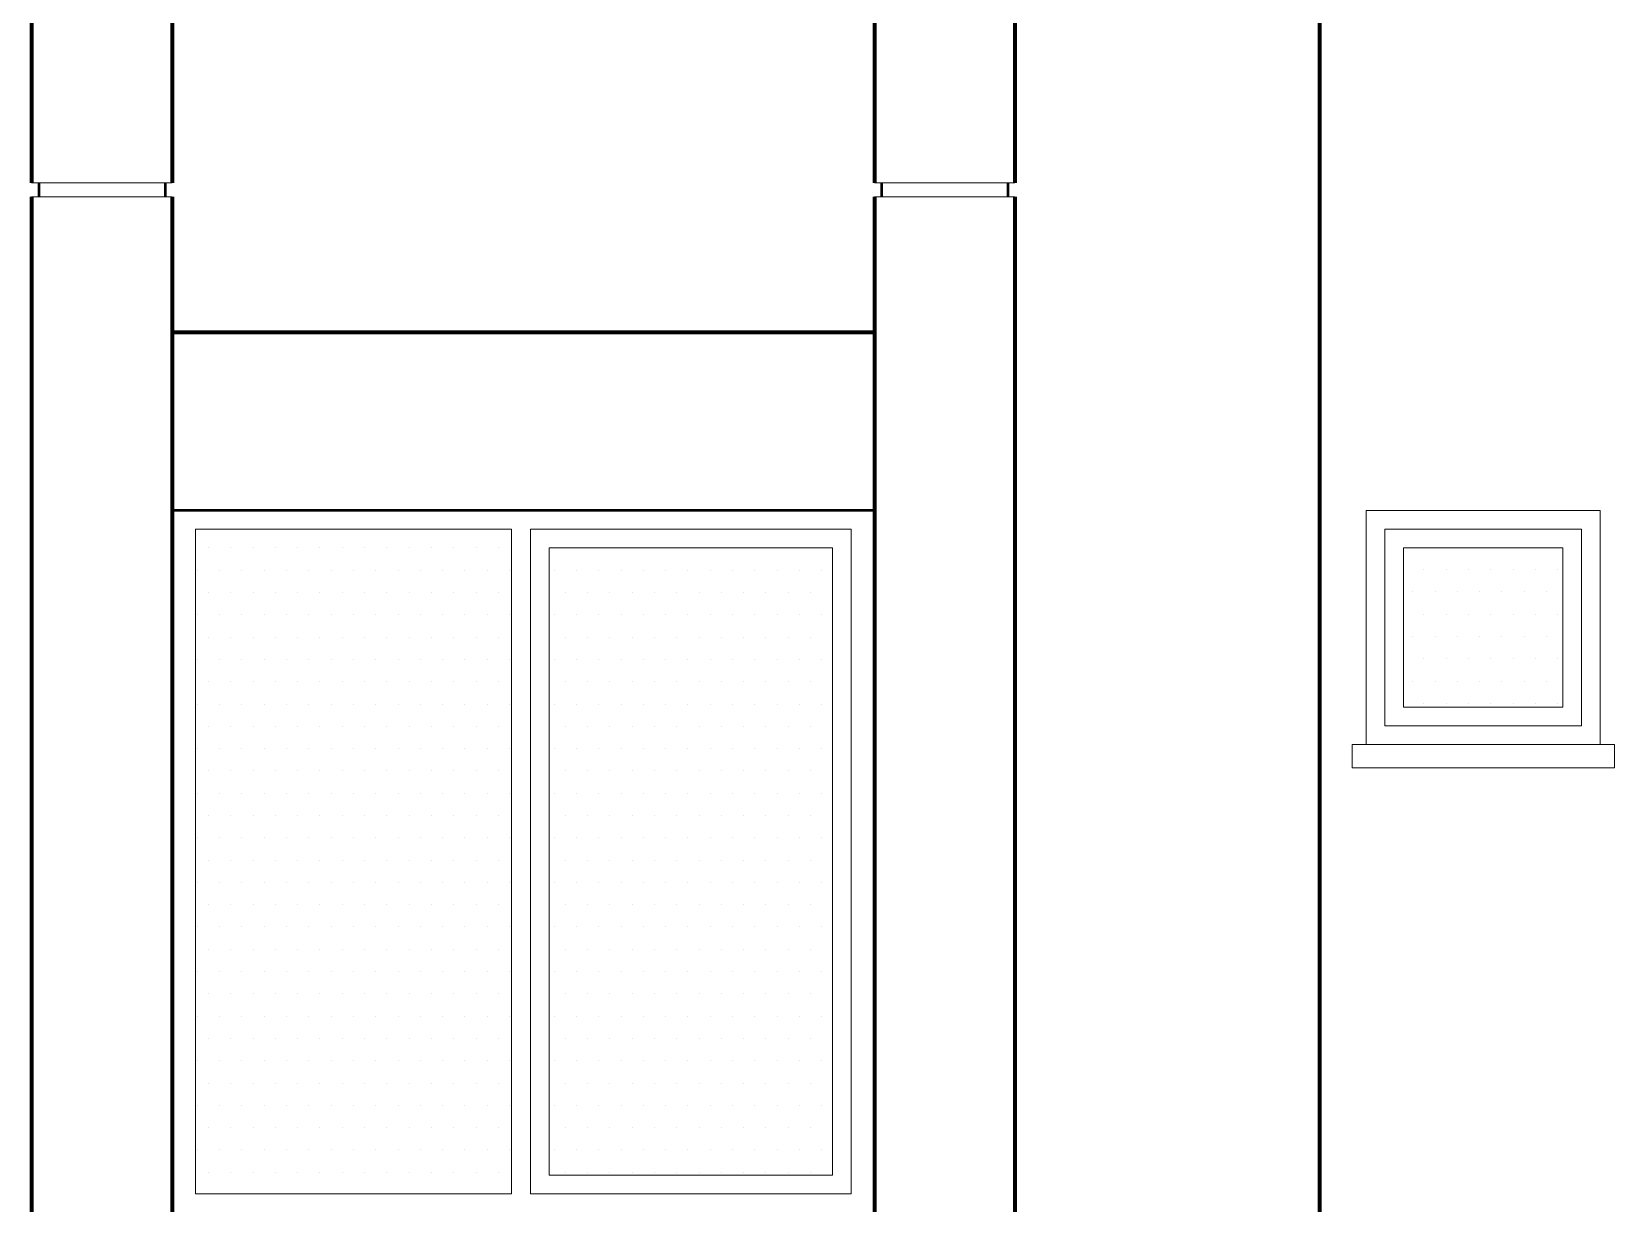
# Model space of a CAD drawing. Header units: millimetres. Extents: x 2016.56 to 2021.8, y 13721.83 to 13722.48.
# Drawn here: x 2021.0136 to 2021.0812, y 13722.1813 to 13722.2314 of the extents above; entities that cross this region are included whole.
import ezdxf

# ---------------------------------------------------------------- set-up
doc = ezdxf.new("R2010")
doc.units = ezdxf.units.MM
doc.layers.get('0').update_dxf_attribs({"lineweight": 20})
for name, color, linetype, lineweight in [('0.5', 200, 'Continuous', 50), ('0.8', 6, 'Continuous', 80), ('1.00', 232, 'Continuous', 100), ('1.2', 120, 'Continuous', 120), ('DUVAR', 4, 'Continuous', 40), ('PENCERE', 3, 'Continuous', 13)]:
    doc.layers.add(name, color=color, linetype=linetype, lineweight=lineweight)

msp = doc.modelspace()

# ---------------------------------------------------------------- linework, layer by layer
for p, q in [((2021.080597, 13722.210938), (2021.070597, 13722.210938)), ((2021.070597, 13722.210938), (2021.070597, 13722.200938)), ((2021.080597, 13722.210938), (2021.080597, 13722.200938)), ((2021.034097, 13722.210138), (2021.020597, 13722.210138)), ((2021.020597, 13722.210138), (2021.020597, 13722.181738)), ((2021.034097, 13722.210138), (2021.034097, 13722.181738)), ((2021.048597, 13722.210138), (2021.034897, 13722.210138)), ((2021.034897, 13722.210138), (2021.034897, 13722.181738)), ((2021.048597, 13722.210138), (2021.048597, 13722.181738)), ((2021.079797, 13722.210138), (2021.071397, 13722.210138)), ((2021.071397, 13722.210138), (2021.071397, 13722.201738)), ((2021.079797, 13722.210138), (2021.079797, 13722.201738)), ((2021.035697, 13722.209338), (2021.047797, 13722.209338)), ((2021.035697, 13722.182538), (2021.035697, 13722.209338)), ((2021.047797, 13722.209338), (2021.047797, 13722.182538)), ((2021.072197, 13722.202538), (2021.072197, 13722.209338)), ((2021.072197, 13722.209338), (2021.078997, 13722.209338)), ((2021.078997, 13722.202538), (2021.078997, 13722.209338)), ((2021.07306, 13722.208414), (2021.07306, 13722.208414)), ((2021.074013, 13722.208414), (2021.074013, 13722.208414)), ((2021.074965, 13722.208414), (2021.074965, 13722.208414)), ((2021.075918, 13722.208414), (2021.075918, 13722.208414)), ((2021.07687, 13722.208414), (2021.07687, 13722.208414)), ((2021.077823, 13722.208414), (2021.077823, 13722.208414)), ((2021.078775, 13722.208414), (2021.078775, 13722.208414)), ((2021.072584, 13722.207462), (2021.072584, 13722.207462)), ((2021.073537, 13722.207462), (2021.073537, 13722.207462)), ((2021.074489, 13722.207462), (2021.074489, 13722.207462)), ((2021.075442, 13722.207462), (2021.075442, 13722.207462)), ((2021.076394, 13722.207462), (2021.076394, 13722.207462)), ((2021.077347, 13722.207462), (2021.077347, 13722.207462)), ((2021.078299, 13722.207462), (2021.078299, 13722.207462)), ((2021.07306, 13722.206509), (2021.07306, 13722.206509)), ((2021.074013, 13722.206509), (2021.074013, 13722.206509)), ((2021.074965, 13722.206509), (2021.074965, 13722.206509)), ((2021.075918, 13722.206509), (2021.075918, 13722.206509)), ((2021.07687, 13722.206509), (2021.07687, 13722.206509)), ((2021.077823, 13722.206509), (2021.077823, 13722.206509)), ((2021.078775, 13722.206509), (2021.078775, 13722.206509)), ((2021.072584, 13722.205557), (2021.072584, 13722.205557)), ((2021.073537, 13722.205557), (2021.073537, 13722.205557)), ((2021.074489, 13722.205557), (2021.074489, 13722.205557)), ((2021.075442, 13722.205557), (2021.075442, 13722.205557)), ((2021.076394, 13722.205557), (2021.076394, 13722.205557)), ((2021.077347, 13722.205557), (2021.077347, 13722.205557)), ((2021.078299, 13722.205557), (2021.078299, 13722.205557)), ((2021.07306, 13722.204604), (2021.07306, 13722.204604)), ((2021.074013, 13722.204604), (2021.074013, 13722.204604)), ((2021.074965, 13722.204604), (2021.074965, 13722.204604)), ((2021.075918, 13722.204604), (2021.075918, 13722.204604)), ((2021.07687, 13722.204604), (2021.07687, 13722.204604)), ((2021.077823, 13722.204604), (2021.077823, 13722.204604)), ((2021.078775, 13722.204604), (2021.078775, 13722.204604)), ((2021.072584, 13722.203652), (2021.072584, 13722.203652)), ((2021.073537, 13722.203652), (2021.073537, 13722.203652)), ((2021.074489, 13722.203652), (2021.074489, 13722.203652)), ((2021.075442, 13722.203652), (2021.075442, 13722.203652)), ((2021.076394, 13722.203652), (2021.076394, 13722.203652)), ((2021.077347, 13722.203652), (2021.077347, 13722.203652)), ((2021.078299, 13722.203652), (2021.078299, 13722.203652)), ((2021.072197, 13722.202538), (2021.078997, 13722.202538)), ((2021.07306, 13722.202699), (2021.07306, 13722.202699)), ((2021.074013, 13722.202699), (2021.074013, 13722.202699)), ((2021.074965, 13722.202699), (2021.074965, 13722.202699)), ((2021.075918, 13722.202699), (2021.075918, 13722.202699)), ((2021.07687, 13722.202699), (2021.07687, 13722.202699)), ((2021.077823, 13722.202699), (2021.077823, 13722.202699)), ((2021.078775, 13722.202699), (2021.078775, 13722.202699)), ((2021.071397, 13722.201738), (2021.079797, 13722.201738)), ((2021.069997, 13722.199938), (2021.069997, 13722.200938)), ((2021.069997, 13722.200938), (2021.081197, 13722.200938)), ((2021.081197, 13722.199938), (2021.081197, 13722.200938)), ((2021.069997, 13722.199938), (2021.081197, 13722.199938)), ((2021.047797, 13722.182538), (2021.035697, 13722.182538)), ((2021.020597, 13722.181738), (2021.034097, 13722.181738)), ((2021.034897, 13722.181738), (2021.048597, 13722.181738))]:
    msp.add_line(p, q)
at = {"layer": '0.5'}
for p, q in [((2021.013897, 13722.224938), (2021.013897, 13722.224338)), ((2021.019297, 13722.224938), (2021.019297, 13722.224338)), ((2021.049897, 13722.224938), (2021.049897, 13722.224338)), ((2021.049897, 13722.224938), (2021.049897, 13722.224338)), ((2021.055297, 13722.224938), (2021.055297, 13722.224338)), ((2021.049597, 13722.210938), (2021.019597, 13722.210938))]:
    msp.add_line(p, q, dxfattribs=at)
at = {"layer": '0.8'}
for p, q in [((2021.068597, 13722.397738), (2021.068597, 13721.978538)), ((2021.049597, 13722.218538), (2021.019597, 13722.218538))]:
    msp.add_line(p, q, dxfattribs=at)
at = {"layer": '1.00'}
for p, q in [((2021.019597, 13722.239938), (2021.019597, 13722.224938)), ((2021.049597, 13722.239938), (2021.049597, 13722.224938)), ((2021.019597, 13722.224338), (2021.019597, 13722.180938)), ((2021.049597, 13722.224338), (2021.049597, 13722.180938))]:
    msp.add_line(p, q, dxfattribs=at)
at = {"layer": '1.2'}
for p, q in [((2021.013597, 13722.280538), (2021.013597, 13722.224938)), ((2021.055597, 13722.280538), (2021.055597, 13722.224938)), ((2021.013597, 13722.224338), (2021.013597, 13722.164938)), ((2021.055597, 13722.224338), (2021.055597, 13722.164938))]:
    msp.add_line(p, q, dxfattribs=at)
at = {"layer": 'DUVAR'}
for p, q in [((2021.021149, 13722.209337), (2021.021149, 13722.209337)), ((2021.022102, 13722.209337), (2021.022102, 13722.209337)), ((2021.023054, 13722.209337), (2021.023054, 13722.209337)), ((2021.024007, 13722.209337), (2021.024007, 13722.209337)), ((2021.024959, 13722.209337), (2021.024959, 13722.209337)), ((2021.025912, 13722.209337), (2021.025912, 13722.209337)), ((2021.026864, 13722.209337), (2021.026864, 13722.209337)), ((2021.027817, 13722.209337), (2021.027817, 13722.209337)), ((2021.028769, 13722.209337), (2021.028769, 13722.209337)), ((2021.029722, 13722.209337), (2021.029722, 13722.209337)), ((2021.030674, 13722.209337), (2021.030674, 13722.209337)), ((2021.031627, 13722.209337), (2021.031627, 13722.209337)), ((2021.032579, 13722.209337), (2021.032579, 13722.209337)), ((2021.033532, 13722.209337), (2021.033532, 13722.209337)), ((2021.036389, 13722.209337), (2021.036389, 13722.209337)), ((2021.037342, 13722.209337), (2021.037342, 13722.209337)), ((2021.038294, 13722.209337), (2021.038294, 13722.209337)), ((2021.039247, 13722.209337), (2021.039247, 13722.209337)), ((2021.040199, 13722.209337), (2021.040199, 13722.209337)), ((2021.041152, 13722.209337), (2021.041152, 13722.209337)), ((2021.042104, 13722.209337), (2021.042104, 13722.209337)), ((2021.043057, 13722.209337), (2021.043057, 13722.209337)), ((2021.044009, 13722.209337), (2021.044009, 13722.209337)), ((2021.044962, 13722.209337), (2021.044962, 13722.209337)), ((2021.045914, 13722.209337), (2021.045914, 13722.209337)), ((2021.046867, 13722.209337), (2021.046867, 13722.209337)), ((2021.020673, 13722.208384), (2021.020673, 13722.208384)), ((2021.021625, 13722.208384), (2021.021625, 13722.208384)), ((2021.022578, 13722.208384), (2021.022578, 13722.208384)), ((2021.02353, 13722.208384), (2021.02353, 13722.208384)), ((2021.024483, 13722.208384), (2021.024483, 13722.208384)), ((2021.025435, 13722.208384), (2021.025435, 13722.208384)), ((2021.026388, 13722.208384), (2021.026388, 13722.208384)), ((2021.02734, 13722.208384), (2021.02734, 13722.208384)), ((2021.028293, 13722.208384), (2021.028293, 13722.208384)), ((2021.029245, 13722.208384), (2021.029245, 13722.208384)), ((2021.030198, 13722.208384), (2021.030198, 13722.208384)), ((2021.03115, 13722.208384), (2021.03115, 13722.208384)), ((2021.032103, 13722.208384), (2021.032103, 13722.208384)), ((2021.033055, 13722.208384), (2021.033055, 13722.208384)), ((2021.034008, 13722.208384), (2021.034008, 13722.208384)), ((2021.035913, 13722.208384), (2021.035913, 13722.208384)), ((2021.036865, 13722.208384), (2021.036865, 13722.208384)), ((2021.037818, 13722.208384), (2021.037818, 13722.208384)), ((2021.03877, 13722.208384), (2021.03877, 13722.208384)), ((2021.039723, 13722.208384), (2021.039723, 13722.208384)), ((2021.040675, 13722.208384), (2021.040675, 13722.208384)), ((2021.041628, 13722.208384), (2021.041628, 13722.208384)), ((2021.04258, 13722.208384), (2021.04258, 13722.208384)), ((2021.043533, 13722.208384), (2021.043533, 13722.208384)), ((2021.044485, 13722.208384), (2021.044485, 13722.208384)), ((2021.045438, 13722.208384), (2021.045438, 13722.208384)), ((2021.04639, 13722.208384), (2021.04639, 13722.208384)), ((2021.047343, 13722.208384), (2021.047343, 13722.208384)), ((2021.021149, 13722.207432), (2021.021149, 13722.207432)), ((2021.022102, 13722.207432), (2021.022102, 13722.207432)), ((2021.023054, 13722.207432), (2021.023054, 13722.207432)), ((2021.024007, 13722.207432), (2021.024007, 13722.207432)), ((2021.024959, 13722.207432), (2021.024959, 13722.207432)), ((2021.025912, 13722.207432), (2021.025912, 13722.207432)), ((2021.026864, 13722.207432), (2021.026864, 13722.207432)), ((2021.027817, 13722.207432), (2021.027817, 13722.207432)), ((2021.028769, 13722.207432), (2021.028769, 13722.207432)), ((2021.029722, 13722.207432), (2021.029722, 13722.207432)), ((2021.030674, 13722.207432), (2021.030674, 13722.207432)), ((2021.031627, 13722.207432), (2021.031627, 13722.207432)), ((2021.032579, 13722.207432), (2021.032579, 13722.207432)), ((2021.033532, 13722.207432), (2021.033532, 13722.207432)), ((2021.036389, 13722.207432), (2021.036389, 13722.207432)), ((2021.037342, 13722.207432), (2021.037342, 13722.207432)), ((2021.038294, 13722.207432), (2021.038294, 13722.207432)), ((2021.039247, 13722.207432), (2021.039247, 13722.207432)), ((2021.040199, 13722.207432), (2021.040199, 13722.207432)), ((2021.041152, 13722.207432), (2021.041152, 13722.207432)), ((2021.042104, 13722.207432), (2021.042104, 13722.207432)), ((2021.043057, 13722.207432), (2021.043057, 13722.207432)), ((2021.044009, 13722.207432), (2021.044009, 13722.207432)), ((2021.044962, 13722.207432), (2021.044962, 13722.207432)), ((2021.045914, 13722.207432), (2021.045914, 13722.207432)), ((2021.046867, 13722.207432), (2021.046867, 13722.207432)), ((2021.020673, 13722.206479), (2021.020673, 13722.206479)), ((2021.021625, 13722.206479), (2021.021625, 13722.206479)), ((2021.022578, 13722.206479), (2021.022578, 13722.206479)), ((2021.02353, 13722.206479), (2021.02353, 13722.206479)), ((2021.024483, 13722.206479), (2021.024483, 13722.206479)), ((2021.025435, 13722.206479), (2021.025435, 13722.206479)), ((2021.026388, 13722.206479), (2021.026388, 13722.206479)), ((2021.02734, 13722.206479), (2021.02734, 13722.206479)), ((2021.028293, 13722.206479), (2021.028293, 13722.206479)), ((2021.029245, 13722.206479), (2021.029245, 13722.206479)), ((2021.030198, 13722.206479), (2021.030198, 13722.206479)), ((2021.03115, 13722.206479), (2021.03115, 13722.206479)), ((2021.032103, 13722.206479), (2021.032103, 13722.206479)), ((2021.033055, 13722.206479), (2021.033055, 13722.206479)), ((2021.034008, 13722.206479), (2021.034008, 13722.206479)), ((2021.035913, 13722.206479), (2021.035913, 13722.206479)), ((2021.036865, 13722.206479), (2021.036865, 13722.206479)), ((2021.037818, 13722.206479), (2021.037818, 13722.206479)), ((2021.03877, 13722.206479), (2021.03877, 13722.206479)), ((2021.039723, 13722.206479), (2021.039723, 13722.206479)), ((2021.040675, 13722.206479), (2021.040675, 13722.206479)), ((2021.041628, 13722.206479), (2021.041628, 13722.206479)), ((2021.04258, 13722.206479), (2021.04258, 13722.206479)), ((2021.043533, 13722.206479), (2021.043533, 13722.206479)), ((2021.044485, 13722.206479), (2021.044485, 13722.206479)), ((2021.045438, 13722.206479), (2021.045438, 13722.206479)), ((2021.04639, 13722.206479), (2021.04639, 13722.206479)), ((2021.047343, 13722.206479), (2021.047343, 13722.206479)), ((2021.021149, 13722.205527), (2021.021149, 13722.205527)), ((2021.022102, 13722.205527), (2021.022102, 13722.205527)), ((2021.023054, 13722.205527), (2021.023054, 13722.205527)), ((2021.024007, 13722.205527), (2021.024007, 13722.205527)), ((2021.024959, 13722.205527), (2021.024959, 13722.205527)), ((2021.025912, 13722.205527), (2021.025912, 13722.205527)), ((2021.026864, 13722.205527), (2021.026864, 13722.205527)), ((2021.027817, 13722.205527), (2021.027817, 13722.205527)), ((2021.028769, 13722.205527), (2021.028769, 13722.205527)), ((2021.029722, 13722.205527), (2021.029722, 13722.205527)), ((2021.030674, 13722.205527), (2021.030674, 13722.205527)), ((2021.031627, 13722.205527), (2021.031627, 13722.205527)), ((2021.032579, 13722.205527), (2021.032579, 13722.205527)), ((2021.033532, 13722.205527), (2021.033532, 13722.205527)), ((2021.036389, 13722.205527), (2021.036389, 13722.205527)), ((2021.037342, 13722.205527), (2021.037342, 13722.205527)), ((2021.038294, 13722.205527), (2021.038294, 13722.205527)), ((2021.039247, 13722.205527), (2021.039247, 13722.205527)), ((2021.040199, 13722.205527), (2021.040199, 13722.205527)), ((2021.041152, 13722.205527), (2021.041152, 13722.205527)), ((2021.042104, 13722.205527), (2021.042104, 13722.205527)), ((2021.043057, 13722.205527), (2021.043057, 13722.205527)), ((2021.044009, 13722.205527), (2021.044009, 13722.205527)), ((2021.044962, 13722.205527), (2021.044962, 13722.205527)), ((2021.045914, 13722.205527), (2021.045914, 13722.205527)), ((2021.046867, 13722.205527), (2021.046867, 13722.205527)), ((2021.020673, 13722.204574), (2021.020673, 13722.204574)), ((2021.021625, 13722.204574), (2021.021625, 13722.204574)), ((2021.022578, 13722.204574), (2021.022578, 13722.204574)), ((2021.02353, 13722.204574), (2021.02353, 13722.204574)), ((2021.024483, 13722.204574), (2021.024483, 13722.204574)), ((2021.025435, 13722.204574), (2021.025435, 13722.204574)), ((2021.026388, 13722.204574), (2021.026388, 13722.204574)), ((2021.02734, 13722.204574), (2021.02734, 13722.204574)), ((2021.028293, 13722.204574), (2021.028293, 13722.204574)), ((2021.029245, 13722.204574), (2021.029245, 13722.204574)), ((2021.030198, 13722.204574), (2021.030198, 13722.204574)), ((2021.03115, 13722.204574), (2021.03115, 13722.204574)), ((2021.032103, 13722.204574), (2021.032103, 13722.204574)), ((2021.033055, 13722.204574), (2021.033055, 13722.204574)), ((2021.034008, 13722.204574), (2021.034008, 13722.204574)), ((2021.035913, 13722.204574), (2021.035913, 13722.204574)), ((2021.036865, 13722.204574), (2021.036865, 13722.204574)), ((2021.037818, 13722.204574), (2021.037818, 13722.204574)), ((2021.03877, 13722.204574), (2021.03877, 13722.204574)), ((2021.039723, 13722.204574), (2021.039723, 13722.204574)), ((2021.040675, 13722.204574), (2021.040675, 13722.204574)), ((2021.041628, 13722.204574), (2021.041628, 13722.204574)), ((2021.04258, 13722.204574), (2021.04258, 13722.204574)), ((2021.043533, 13722.204574), (2021.043533, 13722.204574)), ((2021.044485, 13722.204574), (2021.044485, 13722.204574)), ((2021.045438, 13722.204574), (2021.045438, 13722.204574)), ((2021.04639, 13722.204574), (2021.04639, 13722.204574)), ((2021.047343, 13722.204574), (2021.047343, 13722.204574)), ((2021.021149, 13722.203622), (2021.021149, 13722.203622)), ((2021.022102, 13722.203622), (2021.022102, 13722.203622)), ((2021.023054, 13722.203622), (2021.023054, 13722.203622)), ((2021.024007, 13722.203622), (2021.024007, 13722.203622)), ((2021.024959, 13722.203622), (2021.024959, 13722.203622)), ((2021.025912, 13722.203622), (2021.025912, 13722.203622)), ((2021.026864, 13722.203622), (2021.026864, 13722.203622)), ((2021.027817, 13722.203622), (2021.027817, 13722.203622)), ((2021.028769, 13722.203622), (2021.028769, 13722.203622)), ((2021.029722, 13722.203622), (2021.029722, 13722.203622)), ((2021.030674, 13722.203622), (2021.030674, 13722.203622)), ((2021.031627, 13722.203622), (2021.031627, 13722.203622)), ((2021.032579, 13722.203622), (2021.032579, 13722.203622)), ((2021.033532, 13722.203622), (2021.033532, 13722.203622)), ((2021.036389, 13722.203622), (2021.036389, 13722.203622)), ((2021.037342, 13722.203622), (2021.037342, 13722.203622)), ((2021.038294, 13722.203622), (2021.038294, 13722.203622)), ((2021.039247, 13722.203622), (2021.039247, 13722.203622)), ((2021.040199, 13722.203622), (2021.040199, 13722.203622)), ((2021.041152, 13722.203622), (2021.041152, 13722.203622)), ((2021.042104, 13722.203622), (2021.042104, 13722.203622)), ((2021.043057, 13722.203622), (2021.043057, 13722.203622)), ((2021.044009, 13722.203622), (2021.044009, 13722.203622)), ((2021.044962, 13722.203622), (2021.044962, 13722.203622)), ((2021.045914, 13722.203622), (2021.045914, 13722.203622)), ((2021.046867, 13722.203622), (2021.046867, 13722.203622)), ((2021.020673, 13722.202669), (2021.020673, 13722.202669)), ((2021.021625, 13722.202669), (2021.021625, 13722.202669)), ((2021.022578, 13722.202669), (2021.022578, 13722.202669)), ((2021.02353, 13722.202669), (2021.02353, 13722.202669)), ((2021.024483, 13722.202669), (2021.024483, 13722.202669)), ((2021.025435, 13722.202669), (2021.025435, 13722.202669)), ((2021.026388, 13722.202669), (2021.026388, 13722.202669)), ((2021.02734, 13722.202669), (2021.02734, 13722.202669)), ((2021.028293, 13722.202669), (2021.028293, 13722.202669)), ((2021.029245, 13722.202669), (2021.029245, 13722.202669)), ((2021.030198, 13722.202669), (2021.030198, 13722.202669)), ((2021.03115, 13722.202669), (2021.03115, 13722.202669)), ((2021.032103, 13722.202669), (2021.032103, 13722.202669)), ((2021.033055, 13722.202669), (2021.033055, 13722.202669)), ((2021.034008, 13722.202669), (2021.034008, 13722.202669)), ((2021.035913, 13722.202669), (2021.035913, 13722.202669)), ((2021.036865, 13722.202669), (2021.036865, 13722.202669)), ((2021.037818, 13722.202669), (2021.037818, 13722.202669)), ((2021.03877, 13722.202669), (2021.03877, 13722.202669)), ((2021.039723, 13722.202669), (2021.039723, 13722.202669)), ((2021.040675, 13722.202669), (2021.040675, 13722.202669)), ((2021.041628, 13722.202669), (2021.041628, 13722.202669)), ((2021.04258, 13722.202669), (2021.04258, 13722.202669)), ((2021.043533, 13722.202669), (2021.043533, 13722.202669)), ((2021.044485, 13722.202669), (2021.044485, 13722.202669)), ((2021.045438, 13722.202669), (2021.045438, 13722.202669)), ((2021.04639, 13722.202669), (2021.04639, 13722.202669)), ((2021.047343, 13722.202669), (2021.047343, 13722.202669)), ((2021.021149, 13722.201717), (2021.021149, 13722.201717)), ((2021.022102, 13722.201717), (2021.022102, 13722.201717)), ((2021.023054, 13722.201717), (2021.023054, 13722.201717)), ((2021.024007, 13722.201717), (2021.024007, 13722.201717)), ((2021.024959, 13722.201717), (2021.024959, 13722.201717)), ((2021.025912, 13722.201717), (2021.025912, 13722.201717)), ((2021.026864, 13722.201717), (2021.026864, 13722.201717)), ((2021.027817, 13722.201717), (2021.027817, 13722.201717)), ((2021.028769, 13722.201717), (2021.028769, 13722.201717)), ((2021.029722, 13722.201717), (2021.029722, 13722.201717)), ((2021.030674, 13722.201717), (2021.030674, 13722.201717)), ((2021.031627, 13722.201717), (2021.031627, 13722.201717)), ((2021.032579, 13722.201717), (2021.032579, 13722.201717)), ((2021.033532, 13722.201717), (2021.033532, 13722.201717)), ((2021.036389, 13722.201717), (2021.036389, 13722.201717)), ((2021.037342, 13722.201717), (2021.037342, 13722.201717)), ((2021.038294, 13722.201717), (2021.038294, 13722.201717)), ((2021.039247, 13722.201717), (2021.039247, 13722.201717)), ((2021.040199, 13722.201717), (2021.040199, 13722.201717)), ((2021.041152, 13722.201717), (2021.041152, 13722.201717)), ((2021.042104, 13722.201717), (2021.042104, 13722.201717)), ((2021.043057, 13722.201717), (2021.043057, 13722.201717)), ((2021.044009, 13722.201717), (2021.044009, 13722.201717)), ((2021.044962, 13722.201717), (2021.044962, 13722.201717)), ((2021.045914, 13722.201717), (2021.045914, 13722.201717)), ((2021.046867, 13722.201717), (2021.046867, 13722.201717)), ((2021.020673, 13722.200764), (2021.020673, 13722.200764)), ((2021.021625, 13722.200764), (2021.021625, 13722.200764)), ((2021.022578, 13722.200764), (2021.022578, 13722.200764)), ((2021.02353, 13722.200764), (2021.02353, 13722.200764)), ((2021.024483, 13722.200764), (2021.024483, 13722.200764)), ((2021.025435, 13722.200764), (2021.025435, 13722.200764)), ((2021.026388, 13722.200764), (2021.026388, 13722.200764)), ((2021.02734, 13722.200764), (2021.02734, 13722.200764)), ((2021.028293, 13722.200764), (2021.028293, 13722.200764)), ((2021.029245, 13722.200764), (2021.029245, 13722.200764)), ((2021.030198, 13722.200764), (2021.030198, 13722.200764)), ((2021.03115, 13722.200764), (2021.03115, 13722.200764)), ((2021.032103, 13722.200764), (2021.032103, 13722.200764)), ((2021.033055, 13722.200764), (2021.033055, 13722.200764)), ((2021.034008, 13722.200764), (2021.034008, 13722.200764)), ((2021.035913, 13722.200764), (2021.035913, 13722.200764)), ((2021.036865, 13722.200764), (2021.036865, 13722.200764)), ((2021.037818, 13722.200764), (2021.037818, 13722.200764)), ((2021.03877, 13722.200764), (2021.03877, 13722.200764)), ((2021.039723, 13722.200764), (2021.039723, 13722.200764)), ((2021.040675, 13722.200764), (2021.040675, 13722.200764)), ((2021.041628, 13722.200764), (2021.041628, 13722.200764)), ((2021.04258, 13722.200764), (2021.04258, 13722.200764)), ((2021.043533, 13722.200764), (2021.043533, 13722.200764)), ((2021.044485, 13722.200764), (2021.044485, 13722.200764)), ((2021.045438, 13722.200764), (2021.045438, 13722.200764)), ((2021.04639, 13722.200764), (2021.04639, 13722.200764)), ((2021.047343, 13722.200764), (2021.047343, 13722.200764)), ((2021.021149, 13722.199812), (2021.021149, 13722.199812)), ((2021.022102, 13722.199812), (2021.022102, 13722.199812)), ((2021.023054, 13722.199812), (2021.023054, 13722.199812)), ((2021.024007, 13722.199812), (2021.024007, 13722.199812)), ((2021.024959, 13722.199812), (2021.024959, 13722.199812)), ((2021.025912, 13722.199812), (2021.025912, 13722.199812)), ((2021.026864, 13722.199812), (2021.026864, 13722.199812)), ((2021.027817, 13722.199812), (2021.027817, 13722.199812)), ((2021.028769, 13722.199812), (2021.028769, 13722.199812)), ((2021.029722, 13722.199812), (2021.029722, 13722.199812)), ((2021.030674, 13722.199812), (2021.030674, 13722.199812)), ((2021.031627, 13722.199812), (2021.031627, 13722.199812)), ((2021.032579, 13722.199812), (2021.032579, 13722.199812)), ((2021.033532, 13722.199812), (2021.033532, 13722.199812)), ((2021.036389, 13722.199812), (2021.036389, 13722.199812)), ((2021.037342, 13722.199812), (2021.037342, 13722.199812)), ((2021.038294, 13722.199812), (2021.038294, 13722.199812)), ((2021.039247, 13722.199812), (2021.039247, 13722.199812)), ((2021.040199, 13722.199812), (2021.040199, 13722.199812)), ((2021.041152, 13722.199812), (2021.041152, 13722.199812)), ((2021.042104, 13722.199812), (2021.042104, 13722.199812)), ((2021.043057, 13722.199812), (2021.043057, 13722.199812)), ((2021.044009, 13722.199812), (2021.044009, 13722.199812)), ((2021.044962, 13722.199812), (2021.044962, 13722.199812)), ((2021.045914, 13722.199812), (2021.045914, 13722.199812)), ((2021.046867, 13722.199812), (2021.046867, 13722.199812)), ((2021.020673, 13722.198859), (2021.020673, 13722.198859)), ((2021.021625, 13722.198859), (2021.021625, 13722.198859)), ((2021.022578, 13722.198859), (2021.022578, 13722.198859)), ((2021.02353, 13722.198859), (2021.02353, 13722.198859)), ((2021.024483, 13722.198859), (2021.024483, 13722.198859)), ((2021.025435, 13722.198859), (2021.025435, 13722.198859)), ((2021.026388, 13722.198859), (2021.026388, 13722.198859)), ((2021.02734, 13722.198859), (2021.02734, 13722.198859)), ((2021.028293, 13722.198859), (2021.028293, 13722.198859)), ((2021.029245, 13722.198859), (2021.029245, 13722.198859)), ((2021.030198, 13722.198859), (2021.030198, 13722.198859)), ((2021.03115, 13722.198859), (2021.03115, 13722.198859)), ((2021.032103, 13722.198859), (2021.032103, 13722.198859)), ((2021.033055, 13722.198859), (2021.033055, 13722.198859)), ((2021.034008, 13722.198859), (2021.034008, 13722.198859)), ((2021.035913, 13722.198859), (2021.035913, 13722.198859)), ((2021.036865, 13722.198859), (2021.036865, 13722.198859)), ((2021.037818, 13722.198859), (2021.037818, 13722.198859)), ((2021.03877, 13722.198859), (2021.03877, 13722.198859)), ((2021.039723, 13722.198859), (2021.039723, 13722.198859)), ((2021.040675, 13722.198859), (2021.040675, 13722.198859)), ((2021.041628, 13722.198859), (2021.041628, 13722.198859)), ((2021.04258, 13722.198859), (2021.04258, 13722.198859)), ((2021.043533, 13722.198859), (2021.043533, 13722.198859)), ((2021.044485, 13722.198859), (2021.044485, 13722.198859)), ((2021.045438, 13722.198859), (2021.045438, 13722.198859)), ((2021.04639, 13722.198859), (2021.04639, 13722.198859)), ((2021.047343, 13722.198859), (2021.047343, 13722.198859)), ((2021.021149, 13722.197907), (2021.021149, 13722.197907)), ((2021.022102, 13722.197907), (2021.022102, 13722.197907)), ((2021.023054, 13722.197907), (2021.023054, 13722.197907)), ((2021.024007, 13722.197907), (2021.024007, 13722.197907)), ((2021.024959, 13722.197907), (2021.024959, 13722.197907)), ((2021.025912, 13722.197907), (2021.025912, 13722.197907)), ((2021.026864, 13722.197907), (2021.026864, 13722.197907)), ((2021.027817, 13722.197907), (2021.027817, 13722.197907)), ((2021.028769, 13722.197907), (2021.028769, 13722.197907)), ((2021.029722, 13722.197907), (2021.029722, 13722.197907)), ((2021.030674, 13722.197907), (2021.030674, 13722.197907)), ((2021.031627, 13722.197907), (2021.031627, 13722.197907)), ((2021.032579, 13722.197907), (2021.032579, 13722.197907)), ((2021.033532, 13722.197907), (2021.033532, 13722.197907)), ((2021.036389, 13722.197907), (2021.036389, 13722.197907)), ((2021.037342, 13722.197907), (2021.037342, 13722.197907)), ((2021.038294, 13722.197907), (2021.038294, 13722.197907)), ((2021.039247, 13722.197907), (2021.039247, 13722.197907)), ((2021.040199, 13722.197907), (2021.040199, 13722.197907)), ((2021.041152, 13722.197907), (2021.041152, 13722.197907)), ((2021.042104, 13722.197907), (2021.042104, 13722.197907)), ((2021.043057, 13722.197907), (2021.043057, 13722.197907)), ((2021.044009, 13722.197907), (2021.044009, 13722.197907)), ((2021.044962, 13722.197907), (2021.044962, 13722.197907)), ((2021.045914, 13722.197907), (2021.045914, 13722.197907)), ((2021.046867, 13722.197907), (2021.046867, 13722.197907)), ((2021.020673, 13722.196954), (2021.020673, 13722.196954)), ((2021.021625, 13722.196954), (2021.021625, 13722.196954)), ((2021.022578, 13722.196954), (2021.022578, 13722.196954)), ((2021.02353, 13722.196954), (2021.02353, 13722.196954)), ((2021.024483, 13722.196954), (2021.024483, 13722.196954)), ((2021.025435, 13722.196954), (2021.025435, 13722.196954)), ((2021.026388, 13722.196954), (2021.026388, 13722.196954)), ((2021.02734, 13722.196954), (2021.02734, 13722.196954)), ((2021.028293, 13722.196954), (2021.028293, 13722.196954)), ((2021.029245, 13722.196954), (2021.029245, 13722.196954)), ((2021.030198, 13722.196954), (2021.030198, 13722.196954)), ((2021.03115, 13722.196954), (2021.03115, 13722.196954)), ((2021.032103, 13722.196954), (2021.032103, 13722.196954)), ((2021.033055, 13722.196954), (2021.033055, 13722.196954)), ((2021.034008, 13722.196954), (2021.034008, 13722.196954)), ((2021.035913, 13722.196954), (2021.035913, 13722.196954)), ((2021.036865, 13722.196954), (2021.036865, 13722.196954)), ((2021.037818, 13722.196954), (2021.037818, 13722.196954)), ((2021.03877, 13722.196954), (2021.03877, 13722.196954)), ((2021.039723, 13722.196954), (2021.039723, 13722.196954)), ((2021.040675, 13722.196954), (2021.040675, 13722.196954)), ((2021.041628, 13722.196954), (2021.041628, 13722.196954)), ((2021.04258, 13722.196954), (2021.04258, 13722.196954)), ((2021.043533, 13722.196954), (2021.043533, 13722.196954)), ((2021.044485, 13722.196954), (2021.044485, 13722.196954)), ((2021.045438, 13722.196954), (2021.045438, 13722.196954)), ((2021.04639, 13722.196954), (2021.04639, 13722.196954)), ((2021.047343, 13722.196954), (2021.047343, 13722.196954)), ((2021.021149, 13722.196002), (2021.021149, 13722.196002)), ((2021.022102, 13722.196002), (2021.022102, 13722.196002)), ((2021.023054, 13722.196002), (2021.023054, 13722.196002)), ((2021.024007, 13722.196002), (2021.024007, 13722.196002)), ((2021.024959, 13722.196002), (2021.024959, 13722.196002)), ((2021.025912, 13722.196002), (2021.025912, 13722.196002)), ((2021.026864, 13722.196002), (2021.026864, 13722.196002)), ((2021.027817, 13722.196002), (2021.027817, 13722.196002)), ((2021.028769, 13722.196002), (2021.028769, 13722.196002)), ((2021.029722, 13722.196002), (2021.029722, 13722.196002)), ((2021.030674, 13722.196002), (2021.030674, 13722.196002)), ((2021.031627, 13722.196002), (2021.031627, 13722.196002)), ((2021.032579, 13722.196002), (2021.032579, 13722.196002)), ((2021.033532, 13722.196002), (2021.033532, 13722.196002)), ((2021.036389, 13722.196002), (2021.036389, 13722.196002)), ((2021.037342, 13722.196002), (2021.037342, 13722.196002)), ((2021.038294, 13722.196002), (2021.038294, 13722.196002)), ((2021.039247, 13722.196002), (2021.039247, 13722.196002)), ((2021.040199, 13722.196002), (2021.040199, 13722.196002)), ((2021.041152, 13722.196002), (2021.041152, 13722.196002)), ((2021.042104, 13722.196002), (2021.042104, 13722.196002)), ((2021.043057, 13722.196002), (2021.043057, 13722.196002)), ((2021.044009, 13722.196002), (2021.044009, 13722.196002)), ((2021.044962, 13722.196002), (2021.044962, 13722.196002)), ((2021.045914, 13722.196002), (2021.045914, 13722.196002)), ((2021.046867, 13722.196002), (2021.046867, 13722.196002)), ((2021.020673, 13722.195049), (2021.020673, 13722.195049)), ((2021.021625, 13722.195049), (2021.021625, 13722.195049)), ((2021.022578, 13722.195049), (2021.022578, 13722.195049)), ((2021.02353, 13722.195049), (2021.02353, 13722.195049)), ((2021.024483, 13722.195049), (2021.024483, 13722.195049)), ((2021.025435, 13722.195049), (2021.025435, 13722.195049)), ((2021.026388, 13722.195049), (2021.026388, 13722.195049)), ((2021.02734, 13722.195049), (2021.02734, 13722.195049)), ((2021.028293, 13722.195049), (2021.028293, 13722.195049)), ((2021.029245, 13722.195049), (2021.029245, 13722.195049)), ((2021.030198, 13722.195049), (2021.030198, 13722.195049)), ((2021.03115, 13722.195049), (2021.03115, 13722.195049)), ((2021.032103, 13722.195049), (2021.032103, 13722.195049)), ((2021.033055, 13722.195049), (2021.033055, 13722.195049)), ((2021.034008, 13722.195049), (2021.034008, 13722.195049)), ((2021.035913, 13722.195049), (2021.035913, 13722.195049)), ((2021.036865, 13722.195049), (2021.036865, 13722.195049)), ((2021.037818, 13722.195049), (2021.037818, 13722.195049)), ((2021.03877, 13722.195049), (2021.03877, 13722.195049)), ((2021.039723, 13722.195049), (2021.039723, 13722.195049)), ((2021.040675, 13722.195049), (2021.040675, 13722.195049)), ((2021.041628, 13722.195049), (2021.041628, 13722.195049)), ((2021.04258, 13722.195049), (2021.04258, 13722.195049)), ((2021.043533, 13722.195049), (2021.043533, 13722.195049)), ((2021.044485, 13722.195049), (2021.044485, 13722.195049)), ((2021.045438, 13722.195049), (2021.045438, 13722.195049)), ((2021.04639, 13722.195049), (2021.04639, 13722.195049)), ((2021.047343, 13722.195049), (2021.047343, 13722.195049)), ((2021.021149, 13722.194097), (2021.021149, 13722.194097)), ((2021.022102, 13722.194097), (2021.022102, 13722.194097)), ((2021.023054, 13722.194097), (2021.023054, 13722.194097)), ((2021.024007, 13722.194097), (2021.024007, 13722.194097)), ((2021.024959, 13722.194097), (2021.024959, 13722.194097)), ((2021.025912, 13722.194097), (2021.025912, 13722.194097)), ((2021.026864, 13722.194097), (2021.026864, 13722.194097)), ((2021.027817, 13722.194097), (2021.027817, 13722.194097)), ((2021.028769, 13722.194097), (2021.028769, 13722.194097)), ((2021.029722, 13722.194097), (2021.029722, 13722.194097)), ((2021.030674, 13722.194097), (2021.030674, 13722.194097)), ((2021.031627, 13722.194097), (2021.031627, 13722.194097)), ((2021.032579, 13722.194097), (2021.032579, 13722.194097)), ((2021.033532, 13722.194097), (2021.033532, 13722.194097)), ((2021.036389, 13722.194097), (2021.036389, 13722.194097)), ((2021.037342, 13722.194097), (2021.037342, 13722.194097)), ((2021.038294, 13722.194097), (2021.038294, 13722.194097)), ((2021.039247, 13722.194097), (2021.039247, 13722.194097)), ((2021.040199, 13722.194097), (2021.040199, 13722.194097)), ((2021.041152, 13722.194097), (2021.041152, 13722.194097)), ((2021.042104, 13722.194097), (2021.042104, 13722.194097)), ((2021.043057, 13722.194097), (2021.043057, 13722.194097)), ((2021.044009, 13722.194097), (2021.044009, 13722.194097)), ((2021.044962, 13722.194097), (2021.044962, 13722.194097)), ((2021.045914, 13722.194097), (2021.045914, 13722.194097)), ((2021.046867, 13722.194097), (2021.046867, 13722.194097)), ((2021.020673, 13722.193144), (2021.020673, 13722.193144)), ((2021.021625, 13722.193144), (2021.021625, 13722.193144)), ((2021.022578, 13722.193144), (2021.022578, 13722.193144)), ((2021.02353, 13722.193144), (2021.02353, 13722.193144)), ((2021.024483, 13722.193144), (2021.024483, 13722.193144)), ((2021.025435, 13722.193144), (2021.025435, 13722.193144)), ((2021.026388, 13722.193144), (2021.026388, 13722.193144)), ((2021.02734, 13722.193144), (2021.02734, 13722.193144)), ((2021.028293, 13722.193144), (2021.028293, 13722.193144)), ((2021.029245, 13722.193144), (2021.029245, 13722.193144)), ((2021.030198, 13722.193144), (2021.030198, 13722.193144)), ((2021.03115, 13722.193144), (2021.03115, 13722.193144)), ((2021.032103, 13722.193144), (2021.032103, 13722.193144)), ((2021.033055, 13722.193144), (2021.033055, 13722.193144)), ((2021.034008, 13722.193144), (2021.034008, 13722.193144)), ((2021.035913, 13722.193144), (2021.035913, 13722.193144)), ((2021.036865, 13722.193144), (2021.036865, 13722.193144)), ((2021.037818, 13722.193144), (2021.037818, 13722.193144)), ((2021.03877, 13722.193144), (2021.03877, 13722.193144)), ((2021.039723, 13722.193144), (2021.039723, 13722.193144)), ((2021.040675, 13722.193144), (2021.040675, 13722.193144)), ((2021.041628, 13722.193144), (2021.041628, 13722.193144)), ((2021.04258, 13722.193144), (2021.04258, 13722.193144)), ((2021.043533, 13722.193144), (2021.043533, 13722.193144)), ((2021.044485, 13722.193144), (2021.044485, 13722.193144)), ((2021.045438, 13722.193144), (2021.045438, 13722.193144)), ((2021.04639, 13722.193144), (2021.04639, 13722.193144)), ((2021.047343, 13722.193144), (2021.047343, 13722.193144)), ((2021.021149, 13722.192192), (2021.021149, 13722.192192)), ((2021.022102, 13722.192192), (2021.022102, 13722.192192)), ((2021.023054, 13722.192192), (2021.023054, 13722.192192)), ((2021.024007, 13722.192192), (2021.024007, 13722.192192)), ((2021.024959, 13722.192192), (2021.024959, 13722.192192)), ((2021.025912, 13722.192192), (2021.025912, 13722.192192)), ((2021.026864, 13722.192192), (2021.026864, 13722.192192)), ((2021.027817, 13722.192192), (2021.027817, 13722.192192)), ((2021.028769, 13722.192192), (2021.028769, 13722.192192)), ((2021.029722, 13722.192192), (2021.029722, 13722.192192)), ((2021.030674, 13722.192192), (2021.030674, 13722.192192)), ((2021.031627, 13722.192192), (2021.031627, 13722.192192)), ((2021.032579, 13722.192192), (2021.032579, 13722.192192)), ((2021.033532, 13722.192192), (2021.033532, 13722.192192)), ((2021.036389, 13722.192192), (2021.036389, 13722.192192)), ((2021.037342, 13722.192192), (2021.037342, 13722.192192)), ((2021.038294, 13722.192192), (2021.038294, 13722.192192)), ((2021.039247, 13722.192192), (2021.039247, 13722.192192)), ((2021.040199, 13722.192192), (2021.040199, 13722.192192)), ((2021.041152, 13722.192192), (2021.041152, 13722.192192)), ((2021.042104, 13722.192192), (2021.042104, 13722.192192)), ((2021.043057, 13722.192192), (2021.043057, 13722.192192)), ((2021.044009, 13722.192192), (2021.044009, 13722.192192)), ((2021.044962, 13722.192192), (2021.044962, 13722.192192)), ((2021.045914, 13722.192192), (2021.045914, 13722.192192)), ((2021.046867, 13722.192192), (2021.046867, 13722.192192)), ((2021.020673, 13722.191239), (2021.020673, 13722.191239)), ((2021.021625, 13722.191239), (2021.021625, 13722.191239)), ((2021.022578, 13722.191239), (2021.022578, 13722.191239)), ((2021.02353, 13722.191239), (2021.02353, 13722.191239)), ((2021.024483, 13722.191239), (2021.024483, 13722.191239)), ((2021.025435, 13722.191239), (2021.025435, 13722.191239)), ((2021.026388, 13722.191239), (2021.026388, 13722.191239)), ((2021.02734, 13722.191239), (2021.02734, 13722.191239)), ((2021.028293, 13722.191239), (2021.028293, 13722.191239)), ((2021.029245, 13722.191239), (2021.029245, 13722.191239)), ((2021.030198, 13722.191239), (2021.030198, 13722.191239)), ((2021.03115, 13722.191239), (2021.03115, 13722.191239)), ((2021.032103, 13722.191239), (2021.032103, 13722.191239)), ((2021.033055, 13722.191239), (2021.033055, 13722.191239)), ((2021.034008, 13722.191239), (2021.034008, 13722.191239)), ((2021.035913, 13722.191239), (2021.035913, 13722.191239)), ((2021.036865, 13722.191239), (2021.036865, 13722.191239)), ((2021.037818, 13722.191239), (2021.037818, 13722.191239)), ((2021.03877, 13722.191239), (2021.03877, 13722.191239)), ((2021.039723, 13722.191239), (2021.039723, 13722.191239)), ((2021.040675, 13722.191239), (2021.040675, 13722.191239)), ((2021.041628, 13722.191239), (2021.041628, 13722.191239)), ((2021.04258, 13722.191239), (2021.04258, 13722.191239)), ((2021.043533, 13722.191239), (2021.043533, 13722.191239)), ((2021.044485, 13722.191239), (2021.044485, 13722.191239)), ((2021.045438, 13722.191239), (2021.045438, 13722.191239)), ((2021.04639, 13722.191239), (2021.04639, 13722.191239)), ((2021.047343, 13722.191239), (2021.047343, 13722.191239)), ((2021.021149, 13722.190287), (2021.021149, 13722.190287)), ((2021.022102, 13722.190287), (2021.022102, 13722.190287)), ((2021.023054, 13722.190287), (2021.023054, 13722.190287)), ((2021.024007, 13722.190287), (2021.024007, 13722.190287)), ((2021.024959, 13722.190287), (2021.024959, 13722.190287)), ((2021.025912, 13722.190287), (2021.025912, 13722.190287)), ((2021.026864, 13722.190287), (2021.026864, 13722.190287)), ((2021.027817, 13722.190287), (2021.027817, 13722.190287)), ((2021.028769, 13722.190287), (2021.028769, 13722.190287)), ((2021.029722, 13722.190287), (2021.029722, 13722.190287)), ((2021.030674, 13722.190287), (2021.030674, 13722.190287)), ((2021.031627, 13722.190287), (2021.031627, 13722.190287)), ((2021.032579, 13722.190287), (2021.032579, 13722.190287)), ((2021.033532, 13722.190287), (2021.033532, 13722.190287)), ((2021.036389, 13722.190287), (2021.036389, 13722.190287)), ((2021.037342, 13722.190287), (2021.037342, 13722.190287)), ((2021.038294, 13722.190287), (2021.038294, 13722.190287)), ((2021.039247, 13722.190287), (2021.039247, 13722.190287)), ((2021.040199, 13722.190287), (2021.040199, 13722.190287)), ((2021.041152, 13722.190287), (2021.041152, 13722.190287)), ((2021.042104, 13722.190287), (2021.042104, 13722.190287)), ((2021.043057, 13722.190287), (2021.043057, 13722.190287)), ((2021.044009, 13722.190287), (2021.044009, 13722.190287)), ((2021.044962, 13722.190287), (2021.044962, 13722.190287)), ((2021.045914, 13722.190287), (2021.045914, 13722.190287)), ((2021.046867, 13722.190287), (2021.046867, 13722.190287)), ((2021.020673, 13722.189334), (2021.020673, 13722.189334)), ((2021.021625, 13722.189334), (2021.021625, 13722.189334)), ((2021.022578, 13722.189334), (2021.022578, 13722.189334)), ((2021.02353, 13722.189334), (2021.02353, 13722.189334)), ((2021.024483, 13722.189334), (2021.024483, 13722.189334)), ((2021.025435, 13722.189334), (2021.025435, 13722.189334)), ((2021.026388, 13722.189334), (2021.026388, 13722.189334)), ((2021.02734, 13722.189334), (2021.02734, 13722.189334)), ((2021.028293, 13722.189334), (2021.028293, 13722.189334)), ((2021.029245, 13722.189334), (2021.029245, 13722.189334)), ((2021.030198, 13722.189334), (2021.030198, 13722.189334)), ((2021.03115, 13722.189334), (2021.03115, 13722.189334)), ((2021.032103, 13722.189334), (2021.032103, 13722.189334)), ((2021.033055, 13722.189334), (2021.033055, 13722.189334)), ((2021.034008, 13722.189334), (2021.034008, 13722.189334)), ((2021.035913, 13722.189334), (2021.035913, 13722.189334)), ((2021.036865, 13722.189334), (2021.036865, 13722.189334)), ((2021.037818, 13722.189334), (2021.037818, 13722.189334)), ((2021.03877, 13722.189334), (2021.03877, 13722.189334)), ((2021.039723, 13722.189334), (2021.039723, 13722.189334)), ((2021.040675, 13722.189334), (2021.040675, 13722.189334)), ((2021.041628, 13722.189334), (2021.041628, 13722.189334)), ((2021.04258, 13722.189334), (2021.04258, 13722.189334)), ((2021.043533, 13722.189334), (2021.043533, 13722.189334)), ((2021.044485, 13722.189334), (2021.044485, 13722.189334)), ((2021.045438, 13722.189334), (2021.045438, 13722.189334)), ((2021.04639, 13722.189334), (2021.04639, 13722.189334)), ((2021.047343, 13722.189334), (2021.047343, 13722.189334)), ((2021.021149, 13722.188382), (2021.021149, 13722.188382)), ((2021.022102, 13722.188382), (2021.022102, 13722.188382)), ((2021.023054, 13722.188382), (2021.023054, 13722.188382)), ((2021.024007, 13722.188382), (2021.024007, 13722.188382)), ((2021.024959, 13722.188382), (2021.024959, 13722.188382)), ((2021.025912, 13722.188382), (2021.025912, 13722.188382)), ((2021.026864, 13722.188382), (2021.026864, 13722.188382)), ((2021.027817, 13722.188382), (2021.027817, 13722.188382)), ((2021.028769, 13722.188382), (2021.028769, 13722.188382)), ((2021.029722, 13722.188382), (2021.029722, 13722.188382)), ((2021.030674, 13722.188382), (2021.030674, 13722.188382)), ((2021.031627, 13722.188382), (2021.031627, 13722.188382)), ((2021.032579, 13722.188382), (2021.032579, 13722.188382)), ((2021.033532, 13722.188382), (2021.033532, 13722.188382)), ((2021.036389, 13722.188382), (2021.036389, 13722.188382)), ((2021.037342, 13722.188382), (2021.037342, 13722.188382)), ((2021.038294, 13722.188382), (2021.038294, 13722.188382)), ((2021.039247, 13722.188382), (2021.039247, 13722.188382)), ((2021.040199, 13722.188382), (2021.040199, 13722.188382)), ((2021.041152, 13722.188382), (2021.041152, 13722.188382)), ((2021.042104, 13722.188382), (2021.042104, 13722.188382)), ((2021.043057, 13722.188382), (2021.043057, 13722.188382)), ((2021.044009, 13722.188382), (2021.044009, 13722.188382)), ((2021.044962, 13722.188382), (2021.044962, 13722.188382)), ((2021.045914, 13722.188382), (2021.045914, 13722.188382)), ((2021.046867, 13722.188382), (2021.046867, 13722.188382)), ((2021.020673, 13722.187429), (2021.020673, 13722.187429)), ((2021.021625, 13722.187429), (2021.021625, 13722.187429)), ((2021.022578, 13722.187429), (2021.022578, 13722.187429)), ((2021.02353, 13722.187429), (2021.02353, 13722.187429)), ((2021.024483, 13722.187429), (2021.024483, 13722.187429)), ((2021.025435, 13722.187429), (2021.025435, 13722.187429)), ((2021.026388, 13722.187429), (2021.026388, 13722.187429)), ((2021.02734, 13722.187429), (2021.02734, 13722.187429)), ((2021.028293, 13722.187429), (2021.028293, 13722.187429)), ((2021.029245, 13722.187429), (2021.029245, 13722.187429)), ((2021.030198, 13722.187429), (2021.030198, 13722.187429)), ((2021.03115, 13722.187429), (2021.03115, 13722.187429)), ((2021.032103, 13722.187429), (2021.032103, 13722.187429)), ((2021.033055, 13722.187429), (2021.033055, 13722.187429)), ((2021.034008, 13722.187429), (2021.034008, 13722.187429)), ((2021.035913, 13722.187429), (2021.035913, 13722.187429)), ((2021.036865, 13722.187429), (2021.036865, 13722.187429)), ((2021.037818, 13722.187429), (2021.037818, 13722.187429)), ((2021.03877, 13722.187429), (2021.03877, 13722.187429)), ((2021.039723, 13722.187429), (2021.039723, 13722.187429)), ((2021.040675, 13722.187429), (2021.040675, 13722.187429)), ((2021.041628, 13722.187429), (2021.041628, 13722.187429)), ((2021.04258, 13722.187429), (2021.04258, 13722.187429)), ((2021.043533, 13722.187429), (2021.043533, 13722.187429)), ((2021.044485, 13722.187429), (2021.044485, 13722.187429)), ((2021.045438, 13722.187429), (2021.045438, 13722.187429)), ((2021.04639, 13722.187429), (2021.04639, 13722.187429)), ((2021.047343, 13722.187429), (2021.047343, 13722.187429)), ((2021.021149, 13722.186477), (2021.021149, 13722.186477)), ((2021.022102, 13722.186477), (2021.022102, 13722.186477)), ((2021.023054, 13722.186477), (2021.023054, 13722.186477)), ((2021.024007, 13722.186477), (2021.024007, 13722.186477)), ((2021.024959, 13722.186477), (2021.024959, 13722.186477)), ((2021.025912, 13722.186477), (2021.025912, 13722.186477)), ((2021.026864, 13722.186477), (2021.026864, 13722.186477)), ((2021.027817, 13722.186477), (2021.027817, 13722.186477)), ((2021.028769, 13722.186477), (2021.028769, 13722.186477)), ((2021.029722, 13722.186477), (2021.029722, 13722.186477)), ((2021.030674, 13722.186477), (2021.030674, 13722.186477)), ((2021.031627, 13722.186477), (2021.031627, 13722.186477)), ((2021.032579, 13722.186477), (2021.032579, 13722.186477)), ((2021.033532, 13722.186477), (2021.033532, 13722.186477)), ((2021.036389, 13722.186477), (2021.036389, 13722.186477)), ((2021.037342, 13722.186477), (2021.037342, 13722.186477)), ((2021.038294, 13722.186477), (2021.038294, 13722.186477)), ((2021.039247, 13722.186477), (2021.039247, 13722.186477)), ((2021.040199, 13722.186477), (2021.040199, 13722.186477)), ((2021.041152, 13722.186477), (2021.041152, 13722.186477)), ((2021.042104, 13722.186477), (2021.042104, 13722.186477)), ((2021.043057, 13722.186477), (2021.043057, 13722.186477)), ((2021.044009, 13722.186477), (2021.044009, 13722.186477)), ((2021.044962, 13722.186477), (2021.044962, 13722.186477)), ((2021.045914, 13722.186477), (2021.045914, 13722.186477)), ((2021.046867, 13722.186477), (2021.046867, 13722.186477)), ((2021.020673, 13722.185524), (2021.020673, 13722.185524)), ((2021.021625, 13722.185524), (2021.021625, 13722.185524)), ((2021.022578, 13722.185524), (2021.022578, 13722.185524)), ((2021.02353, 13722.185524), (2021.02353, 13722.185524)), ((2021.024483, 13722.185524), (2021.024483, 13722.185524)), ((2021.025435, 13722.185524), (2021.025435, 13722.185524)), ((2021.026388, 13722.185524), (2021.026388, 13722.185524)), ((2021.02734, 13722.185524), (2021.02734, 13722.185524)), ((2021.028293, 13722.185524), (2021.028293, 13722.185524)), ((2021.029245, 13722.185524), (2021.029245, 13722.185524)), ((2021.030198, 13722.185524), (2021.030198, 13722.185524)), ((2021.03115, 13722.185524), (2021.03115, 13722.185524)), ((2021.032103, 13722.185524), (2021.032103, 13722.185524)), ((2021.033055, 13722.185524), (2021.033055, 13722.185524)), ((2021.034008, 13722.185524), (2021.034008, 13722.185524)), ((2021.035913, 13722.185524), (2021.035913, 13722.185524)), ((2021.036865, 13722.185524), (2021.036865, 13722.185524)), ((2021.037818, 13722.185524), (2021.037818, 13722.185524)), ((2021.03877, 13722.185524), (2021.03877, 13722.185524)), ((2021.039723, 13722.185524), (2021.039723, 13722.185524)), ((2021.040675, 13722.185524), (2021.040675, 13722.185524)), ((2021.041628, 13722.185524), (2021.041628, 13722.185524)), ((2021.04258, 13722.185524), (2021.04258, 13722.185524)), ((2021.043533, 13722.185524), (2021.043533, 13722.185524)), ((2021.044485, 13722.185524), (2021.044485, 13722.185524)), ((2021.045438, 13722.185524), (2021.045438, 13722.185524)), ((2021.04639, 13722.185524), (2021.04639, 13722.185524)), ((2021.047343, 13722.185524), (2021.047343, 13722.185524)), ((2021.021149, 13722.184572), (2021.021149, 13722.184572)), ((2021.022102, 13722.184572), (2021.022102, 13722.184572)), ((2021.023054, 13722.184572), (2021.023054, 13722.184572)), ((2021.024007, 13722.184572), (2021.024007, 13722.184572)), ((2021.024959, 13722.184572), (2021.024959, 13722.184572)), ((2021.025912, 13722.184572), (2021.025912, 13722.184572)), ((2021.026864, 13722.184572), (2021.026864, 13722.184572)), ((2021.027817, 13722.184572), (2021.027817, 13722.184572)), ((2021.028769, 13722.184572), (2021.028769, 13722.184572)), ((2021.029722, 13722.184572), (2021.029722, 13722.184572)), ((2021.030674, 13722.184572), (2021.030674, 13722.184572)), ((2021.031627, 13722.184572), (2021.031627, 13722.184572)), ((2021.032579, 13722.184572), (2021.032579, 13722.184572)), ((2021.033532, 13722.184572), (2021.033532, 13722.184572)), ((2021.036389, 13722.184572), (2021.036389, 13722.184572)), ((2021.037342, 13722.184572), (2021.037342, 13722.184572)), ((2021.038294, 13722.184572), (2021.038294, 13722.184572)), ((2021.039247, 13722.184572), (2021.039247, 13722.184572)), ((2021.040199, 13722.184572), (2021.040199, 13722.184572)), ((2021.041152, 13722.184572), (2021.041152, 13722.184572)), ((2021.042104, 13722.184572), (2021.042104, 13722.184572)), ((2021.043057, 13722.184572), (2021.043057, 13722.184572)), ((2021.044009, 13722.184572), (2021.044009, 13722.184572)), ((2021.044962, 13722.184572), (2021.044962, 13722.184572)), ((2021.045914, 13722.184572), (2021.045914, 13722.184572)), ((2021.046867, 13722.184572), (2021.046867, 13722.184572)), ((2021.020673, 13722.183619), (2021.020673, 13722.183619)), ((2021.021625, 13722.183619), (2021.021625, 13722.183619)), ((2021.022578, 13722.183619), (2021.022578, 13722.183619)), ((2021.02353, 13722.183619), (2021.02353, 13722.183619)), ((2021.024483, 13722.183619), (2021.024483, 13722.183619)), ((2021.025435, 13722.183619), (2021.025435, 13722.183619)), ((2021.026388, 13722.183619), (2021.026388, 13722.183619)), ((2021.02734, 13722.183619), (2021.02734, 13722.183619)), ((2021.028293, 13722.183619), (2021.028293, 13722.183619)), ((2021.029245, 13722.183619), (2021.029245, 13722.183619)), ((2021.030198, 13722.183619), (2021.030198, 13722.183619)), ((2021.03115, 13722.183619), (2021.03115, 13722.183619)), ((2021.032103, 13722.183619), (2021.032103, 13722.183619)), ((2021.033055, 13722.183619), (2021.033055, 13722.183619)), ((2021.034008, 13722.183619), (2021.034008, 13722.183619)), ((2021.035913, 13722.183619), (2021.035913, 13722.183619)), ((2021.036865, 13722.183619), (2021.036865, 13722.183619)), ((2021.037818, 13722.183619), (2021.037818, 13722.183619)), ((2021.03877, 13722.183619), (2021.03877, 13722.183619)), ((2021.039723, 13722.183619), (2021.039723, 13722.183619)), ((2021.040675, 13722.183619), (2021.040675, 13722.183619)), ((2021.041628, 13722.183619), (2021.041628, 13722.183619)), ((2021.04258, 13722.183619), (2021.04258, 13722.183619)), ((2021.043533, 13722.183619), (2021.043533, 13722.183619)), ((2021.044485, 13722.183619), (2021.044485, 13722.183619)), ((2021.045438, 13722.183619), (2021.045438, 13722.183619)), ((2021.04639, 13722.183619), (2021.04639, 13722.183619)), ((2021.047343, 13722.183619), (2021.047343, 13722.183619)), ((2021.021149, 13722.182667), (2021.021149, 13722.182667)), ((2021.022102, 13722.182667), (2021.022102, 13722.182667)), ((2021.023054, 13722.182667), (2021.023054, 13722.182667)), ((2021.024007, 13722.182667), (2021.024007, 13722.182667)), ((2021.024959, 13722.182667), (2021.024959, 13722.182667)), ((2021.025912, 13722.182667), (2021.025912, 13722.182667)), ((2021.026864, 13722.182667), (2021.026864, 13722.182667)), ((2021.027817, 13722.182667), (2021.027817, 13722.182667)), ((2021.028769, 13722.182667), (2021.028769, 13722.182667)), ((2021.029722, 13722.182667), (2021.029722, 13722.182667)), ((2021.030674, 13722.182667), (2021.030674, 13722.182667)), ((2021.031627, 13722.182667), (2021.031627, 13722.182667)), ((2021.032579, 13722.182667), (2021.032579, 13722.182667)), ((2021.033532, 13722.182667), (2021.033532, 13722.182667)), ((2021.036389, 13722.182667), (2021.036389, 13722.182667)), ((2021.037342, 13722.182667), (2021.037342, 13722.182667)), ((2021.038294, 13722.182667), (2021.038294, 13722.182667)), ((2021.039247, 13722.182667), (2021.039247, 13722.182667)), ((2021.040199, 13722.182667), (2021.040199, 13722.182667)), ((2021.041152, 13722.182667), (2021.041152, 13722.182667)), ((2021.042104, 13722.182667), (2021.042104, 13722.182667)), ((2021.043057, 13722.182667), (2021.043057, 13722.182667)), ((2021.044009, 13722.182667), (2021.044009, 13722.182667)), ((2021.044962, 13722.182667), (2021.044962, 13722.182667)), ((2021.045914, 13722.182667), (2021.045914, 13722.182667)), ((2021.046867, 13722.182667), (2021.046867, 13722.182667))]:
    msp.add_line(p, q, dxfattribs=at)
at = {"layer": 'PENCERE'}
for p, q in [((2021.013597, 13722.224938), (2021.019597, 13722.224938)), ((2021.055597, 13722.224938), (2021.049597, 13722.224938)), ((2021.013597, 13722.224338), (2021.019597, 13722.224338)), ((2021.055597, 13722.224338), (2021.049597, 13722.224338))]:
    msp.add_line(p, q, dxfattribs=at)

doc.saveas('drawing.dxf')
